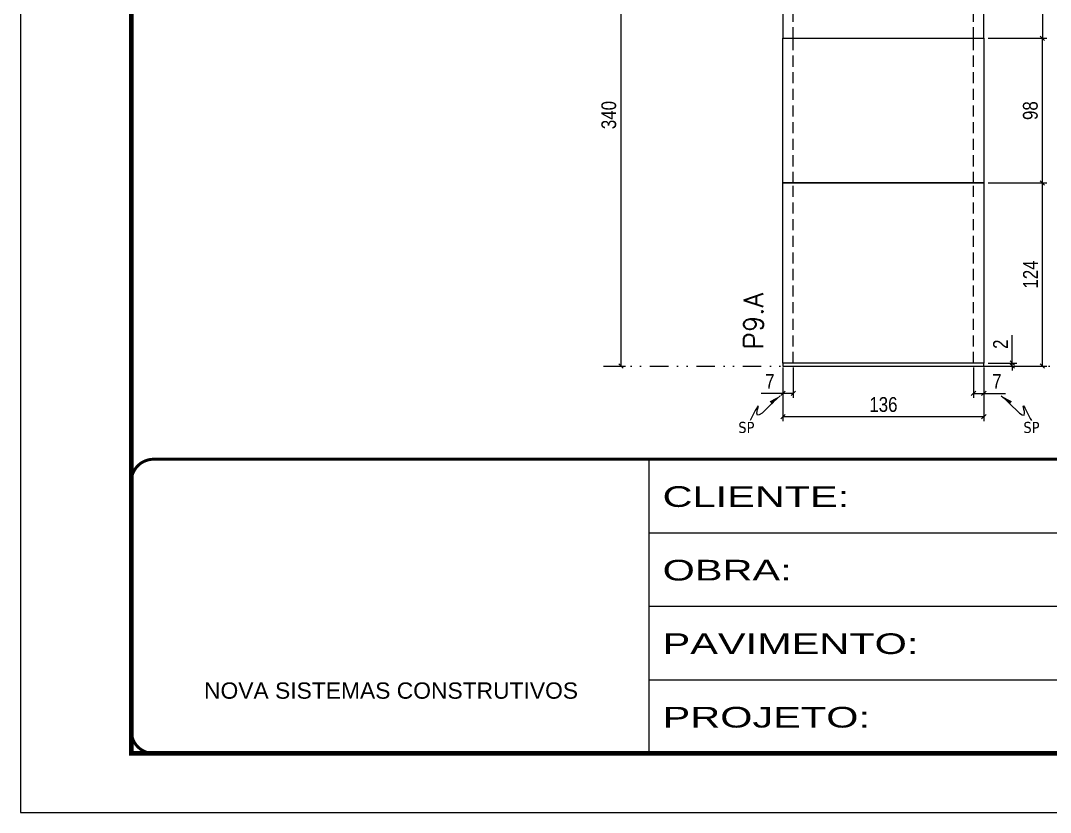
# Model space of a CAD drawing. Header units: millimetres. Extents: x 787 to 8287, y -592 to 17063.
# Drawn here: x 3024 to 3721, y 8597 to 9133 of the extents above; entities that cross this region are included whole.
import ezdxf

# ---------------------------------------------------------------- set-up
doc = ezdxf.new("R2010")
doc.units = ezdxf.units.MM
for name, pattern in [('CONTINUO', [0]), ('DASHED', [0.75, 0.5, -0.25]), ('DIVIDE2', [0.625, 0.25, -0.125, 0, -0.125, 0, -0.125]), ('HIDDEN', [0.375, 0.25, -0.125])]:
    doc.linetypes.add(name, pattern=pattern)
for name, color, linetype in [('COTA', 241, 'Continuous'), ('Nível', 160, 'Continuous'), ('Painéis', 200, 'Continuous'), ('Sarrafo de Pressão', 42, 'HIDDEN'), ('texto', 7, 'Continuous')]:
    doc.layers.add(name, color=color, linetype=linetype)
for name, color, linetype, lineweight in [('Folhas', 255, 'Continuous', 9), ('SARRAFO DE PRESSAO', 251, 'DASHED', 9), ('Texto Seção', 7, 'Continuous', 15)]:
    doc.layers.add(name, color=color, linetype=linetype, lineweight=lineweight)
doc.styles.add('ARIAL', font='arial.ttf')
doc.styles.add('COTA TECNICA', font='techl___.ttf', dxfattribs={"height": 10})
doc.styles.add('COTA TECNICA-50', font='techl___.ttf', dxfattribs={"height": 10})
doc.styles.add('REGUA-120', font='ROMANS.shx', dxfattribs={"height": 15})
doc.styles.get("Standard").update_dxf_attribs({"font": 'arial.ttf'})
doc.styles.add('Tecnologia', font='')
doc.styles.get('Tecnologia').set_extended_font_data('Forgotten Futurist')
doc.dimstyles.new('COTA PAINEL-50', dxfattribs={"dimtxt": 10, "dimasz": 3, "dimexe": 3, "dimexo": 3, "dimgap": 3, "dimtad": 1, "dimdec": 1, "dimzin": 12, "dimdsep": 46, "dimtxsty": 'COTA TECNICA-50', "dimblk1": 'OBLIQUE', "dimblk2": 'OBLIQUE', "dimsah": 1, "dimcen": 0.9, "dimclrd": 4, "dimclre": 4, "dimclrt": 240, "dimadec": 1, "dimazin": 3, "dimtfac": 1, "dimtdec": 1, "dimtmove": 0, "dimatfit": 3, "dimfxl": 0, "dimtolj": 1, "dimtzin": 12, "dimarcsym": 0})
doc.dimstyles.new('PAINEL', dxfattribs={"dimtxt": 10, "dimasz": 3, "dimexe": 3, "dimexo": 3, "dimgap": 3, "dimtad": 1, "dimdec": 1, "dimzin": 12, "dimdsep": 46, "dimtxsty": 'COTA TECNICA', "dimblk1": 'OBLIQUE', "dimblk2": 'OBLIQUE', "dimsah": 1, "dimcen": 0.9, "dimclrd": 4, "dimclre": 4, "dimclrt": 240, "dimadec": 1, "dimazin": 3, "dimtfac": 1, "dimtdec": 1, "dimtmove": 0, "dimatfit": 3, "dimfxl": 0, "dimtolj": 1, "dimtzin": 12, "dimarcsym": 0})
doc.dimstyles.get("Standard").update_dxf_attribs({"dimtxt": 0.18, "dimasz": 0.18, "dimexe": 0.18, "dimexo": 0.0625, "dimgap": 0.09, "dimtad": 0, "dimtih": 1, "dimtoh": 1, "dimdec": 4, "dimzin": 0, "dimdsep": 46, "dimtxsty": 'Standard', "dimcen": 0.09, "dimadec": 0, "dimazin": 0, "dimtfac": 1, "dimtdec": 4, "dimtofl": 0, "dimtmove": 0, "dimatfit": 3, "dimfxl": 0, "dimtolj": 1, "dimtzin": 0, "dimarcsym": 0})

# ---------------------------------------------------------------- blocks, each defined once
blk = doc.blocks.new('9999999999')
at = {"color": 30, "linetype": 'CONTINUO'}
for p, q in [((98564.56, 34230.21), (98564.56, 34429.45)), ((98564.56, 34379.64), (99583.98, 34379.64)), ((98564.56, 34329.83), (99487.98, 34329.83)), ((98564.56, 34280.02), (99487.98, 34280.02))]:
    blk.add_line(p, q, dxfattribs=at)
at = {"color": 30, "linetype": 'CONTINUO', "const_width": 2}
blk.add_lwpolyline([(99583.98, 34230.21), (99583.98, 34414.45, 0.414214), (99568.98, 34429.45), (98228.98, 34429.45, 0.414214), (98213.98, 34414.45), (98213.98, 34245.21, 0.414214), (98228.98, 34230.21), (99583.98, 34230.21)], format="xyb", dxfattribs=at)
at = {"layer": 'Folhas'}
blk.add_lwpolyline([(98138.98, 34190.21), (99623.98, 34190.21), (99623.98, 35240.21), (98138.98, 35240.21)], close=True, dxfattribs=at)
at = {"layer": 'Folhas', "color": 30, "const_width": 3}
blk.add_lwpolyline([(98213.98, 34230.21), (99583.98, 34230.21), (99583.98, 35200.21), (98213.98, 35200.21)], close=True, dxfattribs=at)
at = {"color": 7, "linetype": 'Continuous', "ltscale": 5, "style": 'ARIAL'}
blk.add_text('NOVA SISTEMAS CONSTRUTIVOS', height=11.0592, dxfattribs=at).set_placement((98263.19, 34267.21))
at = {"layer": 'Folhas', "color": 7, "style": 'Tecnologia', "width": 1.5}
for s, p in [('CLIENTE:', (98573.65, 34397.17)), ('OBRA:', (98573.65, 34347.31)), ('PAVIMENTO:', (98573.65, 34297.5)), ('PROJETO:', (98573.65, 34247.69))]:
    blk.add_text(s, height=14, dxfattribs=at).set_placement(p)
blk = doc.blocks.new('_Oblique')
at = {"color": 0, "linetype": 'ByBlock', "lineweight": -2}
blk.add_line((-0.5, -0.5), (0.5, 0.5), dxfattribs=at)
blk = doc.blocks.new('*D1176')
at = {"layer": 'COTA', "color": 4, "lineweight": -2}
for p, q in [((3421.67, 9239.4), (3433.52, 9239.4)), ((3430.52, 8899.4), (3430.52, 9239.4)), ((3421.67, 8899.4), (3433.52, 8899.4))]:
    blk.add_line(p, q, dxfattribs=at)
at = {"layer": 'Defpoints', "color": 0}
for p in [(3418.67, 9239.4), (3430.52, 9239.4), (3418.67, 8899.4)]:
    blk.add_point(p, dxfattribs=at)
at = {"layer": 'COTA', "color": 4, "lineweight": -2, "xscale": 3, "yscale": 3, "zscale": 3}
for p, rotation in [((3430.52, 9239.4), 90), ((3430.52, 8899.4), 270)]:
    blk.add_blockref('_Oblique', p, dxfattribs=dict(at, rotation=rotation))
at = {"layer": 'COTA', "color": 240, "insert": (3422.3, 9069.4), "char_height": 10, "attachment_point": 5, "rotation": 90, "style": 'COTA TECNICA-50'}
blk.add_mtext('\\A1;340', dxfattribs=at)
blk = doc.blocks.new('*D156')
at = {"layer": 'COTA', "color": 4, "lineweight": -2}
for p, q in [((3540.17, 8898.4), (3540.17, 8862.04)), ((3676.17, 8898.4), (3676.17, 8862.04)), ((3676.17, 8865.04), (3540.17, 8865.04))]:
    blk.add_line(p, q, dxfattribs=at)
at = {"layer": 'Defpoints', "color": 0}
for p in [(3540.17, 8901.4), (3676.17, 8901.4), (3540.17, 8865.04)]:
    blk.add_point(p, dxfattribs=at)
at = {"layer": 'COTA', "color": 4, "lineweight": -2, "xscale": 3, "yscale": 3, "zscale": 3, "rotation": 180}
blk.add_blockref('_Oblique', (3540.17, 8865.04), dxfattribs=at)
at = {"layer": 'COTA', "color": 4, "lineweight": -2, "xscale": 3, "yscale": 3, "zscale": 3}
blk.add_blockref('_Oblique', (3676.17, 8865.04), dxfattribs=at)
at = {"layer": 'COTA', "color": 240, "insert": (3608.17, 8873.26), "char_height": 10, "attachment_point": 5, "style": 'COTA TECNICA'}
blk.add_mtext('\\A1;136', dxfattribs=at)
blk = doc.blocks.new('*D157')
at = {"layer": 'COTA', "color": 4, "lineweight": -2}
for p, q in [((3669.17, 8898.4), (3669.17, 8877.89)), ((3676.17, 8896.4), (3676.17, 8877.89)), ((3669.17, 8880.89), (3676.17, 8880.89)), ((3676.17, 8880.89), (3690.91, 8880.89))]:
    blk.add_line(p, q, dxfattribs=at)
at = {"layer": 'Defpoints', "color": 0}
for p in [(3669.17, 8901.4), (3676.17, 8899.4), (3676.17, 8880.89)]:
    blk.add_point(p, dxfattribs=at)
at = {"layer": 'COTA', "color": 4, "lineweight": -2, "xscale": 3, "yscale": 3, "zscale": 3, "rotation": 180}
blk.add_blockref('_Oblique', (3669.17, 8880.89), dxfattribs=at)
at = {"layer": 'COTA', "color": 4, "lineweight": -2, "xscale": 3, "yscale": 3, "zscale": 3}
blk.add_blockref('_Oblique', (3676.17, 8880.89), dxfattribs=at)
at = {"layer": 'COTA', "color": 240, "insert": (3685.04, 8888.97), "char_height": 10, "attachment_point": 5, "style": 'COTA TECNICA-50'}
blk.add_mtext('\\A1;7', dxfattribs=at)
blk = doc.blocks.new('*D158')
at = {"layer": 'COTA', "color": 4, "lineweight": -2}
for p, q in [((3547.17, 8898.4), (3547.17, 8877.89)), ((3540.17, 8896.4), (3540.17, 8877.89)), ((3540.17, 8880.89), (3525.44, 8880.89)), ((3547.17, 8880.89), (3540.17, 8880.89))]:
    blk.add_line(p, q, dxfattribs=at)
at = {"layer": 'Defpoints', "color": 0}
for p in [(3540.17, 8899.4), (3547.17, 8901.4), (3540.17, 8880.89)]:
    blk.add_point(p, dxfattribs=at)
at = {"layer": 'COTA', "color": 4, "lineweight": -2, "xscale": 3, "yscale": 3, "zscale": 3, "rotation": 180}
blk.add_blockref('_Oblique', (3540.17, 8880.89), dxfattribs=at)
at = {"layer": 'COTA', "color": 4, "lineweight": -2, "xscale": 3, "yscale": 3, "zscale": 3}
blk.add_blockref('_Oblique', (3547.17, 8880.89), dxfattribs=at)
at = {"layer": 'COTA', "color": 240, "insert": (3531.31, 8888.97), "char_height": 10, "attachment_point": 5, "style": 'COTA TECNICA-50'}
blk.add_mtext('\\A1;7', dxfattribs=at)
blk = doc.blocks.new('*D159')
at = {"layer": 'COTA', "color": 4, "linetype": 'ByBlock', "lineweight": -2}
for p, q in [((3679.17, 9023.4), (3718.82, 9023.4)), ((3715.82, 8899.4), (3715.82, 9023.4)), ((3679.17, 8899.4), (3718.82, 8899.4))]:
    blk.add_line(p, q, dxfattribs=at)
at = {"layer": 'Defpoints', "color": 0, "linetype": 'ByBlock'}
for p in [(3676.17, 9023.4), (3715.82, 9023.4), (3676.17, 8899.4)]:
    blk.add_point(p, dxfattribs=at)
at = {"layer": 'COTA', "color": 4, "linetype": 'ByBlock', "lineweight": -2, "xscale": 3, "yscale": 3, "zscale": 3}
for p, rotation in [((3715.82, 9023.4), 90), ((3715.82, 8899.4), 270)]:
    blk.add_blockref('_Oblique', p, dxfattribs=dict(at, rotation=rotation))
at = {"layer": 'COTA', "color": 240, "linetype": 'ByBlock', "insert": (3707.74, 8961.4), "char_height": 10, "attachment_point": 5, "rotation": 90, "style": 'COTA TECNICA'}
blk.add_mtext('\\A1;124', dxfattribs=at)
blk = doc.blocks.new('*D160')
at = {"layer": 'COTA', "color": 4, "lineweight": -2}
for p, q in [((3695.43, 8901.4), (3695.43, 8920.21)), ((3679.17, 8901.4), (3698.43, 8901.4)), ((3679.17, 8899.4), (3698.43, 8899.4)), ((3695.43, 8899.4), (3695.43, 8901.4)), ((3695.43, 8899.4), (3695.43, 8896.4))]:
    blk.add_line(p, q, dxfattribs=at)
at = {"layer": 'Defpoints', "color": 0}
for p in [(3676.17, 8901.4), (3676.17, 8899.4), (3695.43, 8899.4)]:
    blk.add_point(p, dxfattribs=at)
at = {"layer": 'COTA', "color": 4, "lineweight": -2, "xscale": 3, "yscale": 3, "zscale": 3}
for p, rotation in [((3695.43, 8901.4), 270), ((3695.43, 8899.4), 90)]:
    blk.add_blockref('_Oblique', p, dxfattribs=dict(at, rotation=rotation))
at = {"layer": 'COTA', "color": 240, "insert": (3687.43, 8914.15), "char_height": 10, "attachment_point": 5, "rotation": 90, "style": 'COTA TECNICA-50'}
blk.add_mtext('\\A1;2', dxfattribs=at)
blk = doc.blocks.new('*D161')
at = {"layer": 'COTA', "color": 4, "linetype": 'ByBlock', "lineweight": -2}
for p, q in [((3679.17, 9023.4), (3718.82, 9023.4)), ((3715.82, 8899.4), (3715.82, 9023.4)), ((3679.17, 8899.4), (3718.82, 8899.4))]:
    blk.add_line(p, q, dxfattribs=at)
at = {"layer": 'Defpoints', "color": 0, "linetype": 'ByBlock'}
for p in [(3676.17, 9023.4), (3715.82, 9023.4), (3676.17, 8899.4)]:
    blk.add_point(p, dxfattribs=at)
at = {"layer": 'COTA', "color": 4, "linetype": 'ByBlock', "lineweight": -2, "xscale": 3, "yscale": 3, "zscale": 3}
for p, rotation in [((3715.82, 9023.4), 90), ((3715.82, 8899.4), 270)]:
    blk.add_blockref('_Oblique', p, dxfattribs=dict(at, rotation=rotation))
at = {"layer": 'COTA', "color": 240, "linetype": 'ByBlock', "insert": (3707.74, 8961.4), "char_height": 10, "attachment_point": 5, "rotation": 90, "style": 'COTA TECNICA'}
blk.add_mtext('\\A1;124', dxfattribs=at)
blk = doc.blocks.new('*D162')
at = {"layer": 'COTA', "color": 4, "lineweight": -2}
for p, q in [((3679.17, 9121.4), (3718.82, 9121.4)), ((3715.82, 9023.4), (3715.82, 9121.4)), ((3679.17, 9023.4), (3718.82, 9023.4))]:
    blk.add_line(p, q, dxfattribs=at)
at = {"layer": 'Defpoints', "color": 0}
for p in [(3676.17, 9121.4), (3715.82, 9121.4), (3676.17, 9023.4)]:
    blk.add_point(p, dxfattribs=at)
at = {"layer": 'COTA', "color": 4, "lineweight": -2, "xscale": 3, "yscale": 3, "zscale": 3}
for p, rotation in [((3715.82, 9121.4), 90), ((3715.82, 9023.4), 270)]:
    blk.add_blockref('_Oblique', p, dxfattribs=dict(at, rotation=rotation))
at = {"layer": 'COTA', "color": 240, "insert": (3707.71, 9072.4), "char_height": 10, "attachment_point": 5, "rotation": 90, "style": 'COTA TECNICA-50'}
blk.add_mtext('\\A1;98', dxfattribs=at)
blk = doc.blocks.new('*D164')
at = {"layer": 'COTA', "color": 4, "lineweight": -2}
for p, q in [((3679.17, 9175.4), (3718.82, 9175.4)), ((3715.82, 9175.4), (3715.82, 9121.4)), ((3679.17, 9121.4), (3718.82, 9121.4))]:
    blk.add_line(p, q, dxfattribs=at)
at = {"layer": 'Defpoints', "color": 0}
for p in [(3676.17, 9175.4), (3676.17, 9121.4), (3715.82, 9121.4)]:
    blk.add_point(p, dxfattribs=at)
at = {"layer": 'COTA', "color": 4, "lineweight": -2, "xscale": 3, "yscale": 3, "zscale": 3}
for p, rotation in [((3715.82, 9175.4), 90), ((3715.82, 9121.4), 270)]:
    blk.add_blockref('_Oblique', p, dxfattribs=dict(at, rotation=rotation))
at = {"layer": 'COTA', "color": 240, "insert": (3707.71, 9148.4), "char_height": 10, "attachment_point": 5, "rotation": 90, "style": 'COTA TECNICA-50'}
blk.add_mtext('\\A1;54', dxfattribs=at)

msp = doc.modelspace()

# ---------------------------------------------------------------- linework, layer by layer
at = {"layer": 'Nível', "color": 4, "linetype": 'DIVIDE2', "ltscale": 50}
msp.add_line((3418.67, 8899.4), (4469, 8899.4), dxfattribs=at)
at = {"layer": 'Painéis'}
for points in [[(3676.17, 9175.4), (3540.17, 9175.4), (3540.17, 9121.4), (3676.17, 9121.4)], [(3540.17, 9121.4), (3676.17, 9121.4), (3676.17, 9023.4), (3540.17, 9023.4)], [(3540.17, 9023.4), (3676.17, 9023.4), (3676.17, 8901.4), (3540.17, 8901.4)], [(3540.17, 8899.4), (3676.17, 8899.4), (3676.17, 8901.4), (3540.17, 8901.4)]]:
    msp.add_lwpolyline(points, close=True, dxfattribs=at)
at = {"layer": 'Sarrafo de Pressão', "ltscale": 30}
for p, q in [((3547.17, 9121.4), (3547.17, 9175.4)), ((3669.17, 9121.4), (3669.17, 9175.4)), ((3547.17, 9023.4), (3547.17, 9121.4)), ((3669.17, 9023.4), (3669.17, 9121.4)), ((3547.17, 8901.4), (3547.17, 9023.4)), ((3669.17, 8901.4), (3669.17, 9023.4))]:
    msp.add_line(p, q, dxfattribs=at)

# ---------------------------------------------------------------- block references
at = {"layer": 'SARRAFO DE PRESSAO', "color": 6, "linetype": 'ByBlock'}
msp.add_blockref('9999999999', (-95114.98, -25593.21), dxfattribs=at)

# ---------------------------------------------------------------- texts
at = {"layer": 'texto', "color": 0, "char_height": 7.5, "attachment_point": 5}
for insert in [(3515.4, 8857.73), (3708.42, 8857.73)]:
    msp.add_mtext('{\\fTahoma|b0|i0|c0|p34;\\C4;SP}', dxfattribs=dict(at, insert=insert))
at = {"layer": 'Texto Seção', "insert": (3526.7, 8910.65), "char_height": 13, "width": 285.3299, "attachment_point": 7, "rotation": 90, "style": 'REGUA-120'}
msp.add_mtext('P9.A', dxfattribs=at)

# ---------------------------------------------------------------- dimensions: what is measured, and where the dimension line sits
at = {"layer": 'COTA'}
for base, p1, p2, angle, picture, middle in [((3430.52, 9239.4), (3418.67, 8899.4), (3418.67, 9239.4), 90, '*D1176', (3422.3, 9069.4)), ((3715.82, 9121.4), (3676.17, 9175.4), (3676.17, 9121.4), 90, '*D164', (3707.71, 9148.4)), ((3715.82, 9121.4), (3676.17, 9023.4), (3676.17, 9121.4), 90, '*D162', (3707.71, 9072.4)), ((3540.17, 8880.89), (3547.17, 8901.4), (3540.17, 8899.4), 180, '*D158', (3531.31, 8888.97))]:
    dim = msp.add_linear_dim(base=base, p1=p1, p2=p2, angle=angle, dimstyle='COTA PAINEL-50', dxfattribs=at)
    dim.commit()
    dim.dimension.update_dxf_attribs({"geometry": picture, "text_midpoint": middle})
at = {"layer": 'COTA', "linetype": 'ByBlock'}
for picture in ['*D159', '*D161']:
    dim = msp.add_aligned_dim(p1=(3676.17, 8899.4), p2=(3676.17, 9023.4), distance=-39.64, dimstyle='PAINEL', dxfattribs=at)
    dim.commit()
    dim.dimension.update_dxf_attribs({"geometry": picture, "text_midpoint": (3707.74, 8961.4)})
at = {"layer": 'COTA'}
dim = msp.add_linear_dim(base=(3695.43, 8899.4), p1=(3676.17, 8901.4), p2=(3676.17, 8899.4), angle=90, dimstyle='COTA PAINEL-50', dxfattribs=at)
dim.commit()
dim.dimension.update_dxf_attribs({"geometry": '*D160', "text_midpoint": (3695.43, 8914.15), "dimtype": 160})
dim = msp.add_linear_dim(base=(3540.17, 8865.04), p1=(3676.17, 8901.4), p2=(3540.17, 8901.4), angle=180, dimstyle='PAINEL', override={"dimarcsym": 2}, dxfattribs=at)
dim.commit()
dim.dimension.update_dxf_attribs({"geometry": '*D156', "text_midpoint": (3608.17, 8873.26)})
dim = msp.add_linear_dim(base=(3676.17, 8880.89), p1=(3669.17, 8901.4), p2=(3676.17, 8899.4), dimstyle='COTA PAINEL-50', dxfattribs=at)
dim.commit()
dim.dimension.update_dxf_attribs({"geometry": '*D157', "text_midpoint": (3685.04, 8888.97)})

# ---------------------------------------------------------------- leaders
at = {"layer": 'COTA', "path_type": 1}
for points in [[(3538.35, 8879.22), (3522.56, 8867.39), (3523.49, 8872.19), (3517.93, 8862.41)], [(3688, 8879.22), (3703.79, 8867.39), (3702.86, 8872.19), (3708.42, 8862.41)]]:
    msp.add_leader(points, dimstyle='Standard', override={"dimasz": 8}, dxfattribs=at)

doc.saveas('drawing.dxf')
